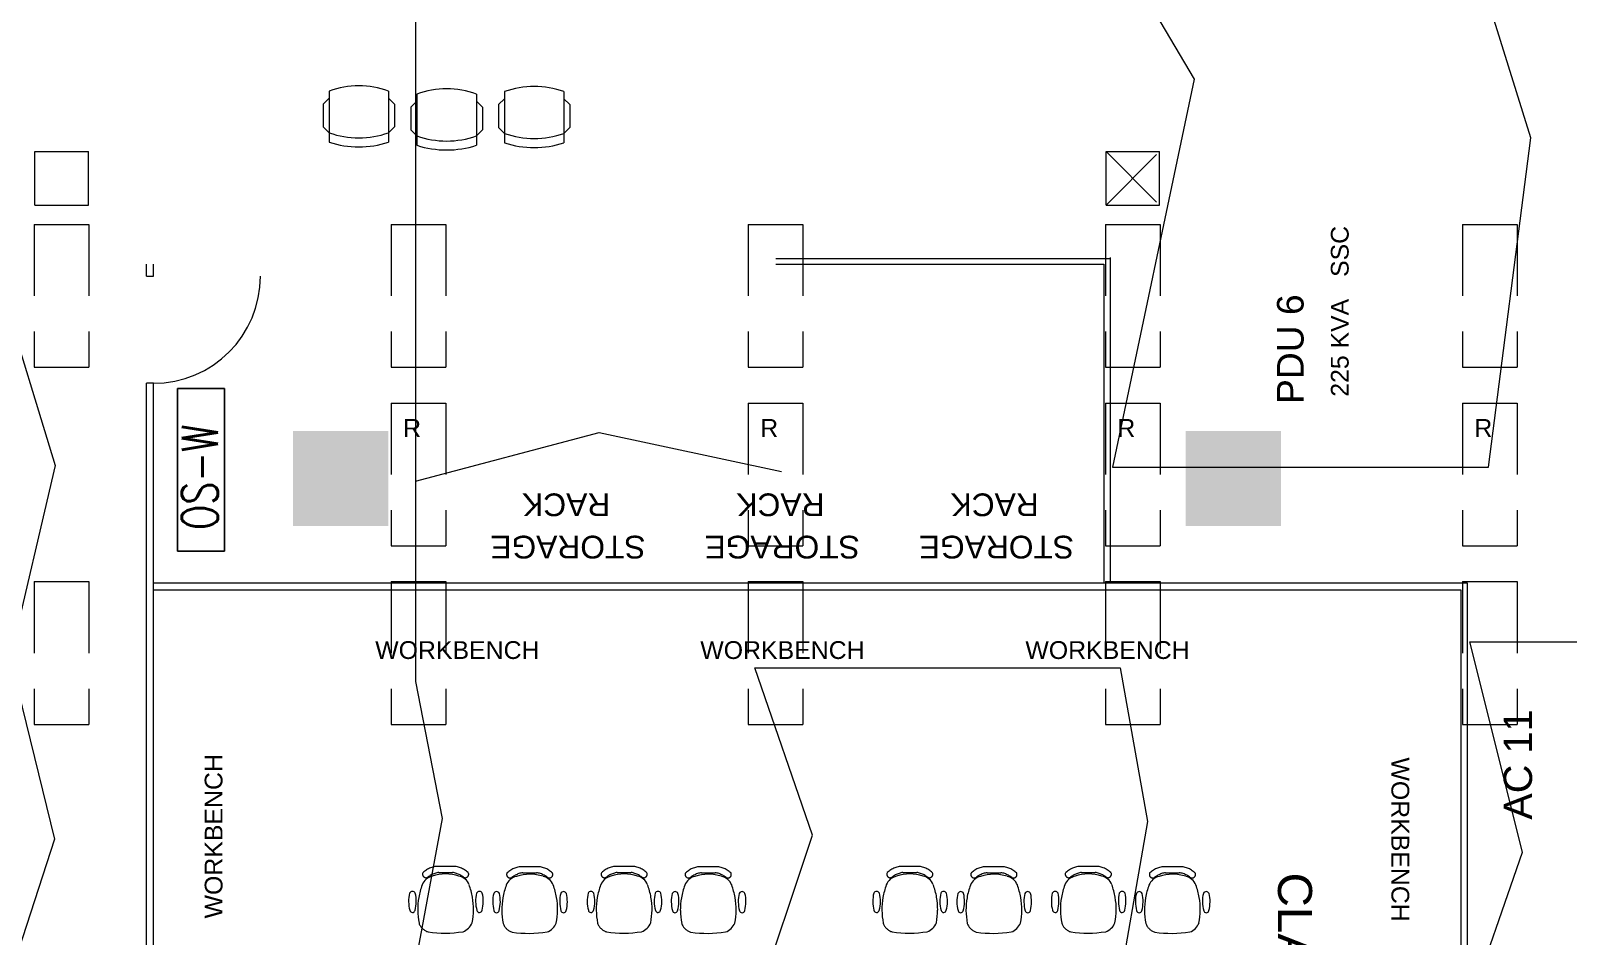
# Model space of a CAD drawing. Extents: x -6172 to 8039, y -4082 to 1639.
# Drawn here: x 334 to 850, y -78 to 226 of the extents above; entities that cross this region are included whole.
import ezdxf
from ezdxf.enums import TextEntityAlignment as Align

# ---------------------------------------------------------------- set-up
doc = ezdxf.new("R2010")
doc.units = 0
doc.header["$LTSCALE"] = 96
doc.header["$MEASUREMENT"] = 0
doc.linetypes.add('SHORT_DASHES', pattern=[0.375, 0.25, -0.125])
doc.layers.get('0').update_dxf_attribs({"linetype": 'CONTINUOUS', "lineweight": 0})
for name, color, linetype, lineweight in [('21', 7, 'CONTINUOUS', 0), ('A-ANNO-RMNA', 4, 'CONTINUOUS', 0), ('A-DOOR', 2, 'CONTINUOUS', 0), ('A-FURN-CHAR', 3, 'CONTINUOUS', 0), ('A-GRID-COLS', 2, 'CONTINUOUS', 0), ('A-PATT-WALL', 1, 'CONTINUOUS', 0), ('A-WALL-FULL', 6, 'CONTINUOUS', 0), ('FLT-Bus 1', 10, 'CONTINUOUS', 0), ('FLT-Bus 2', 40, 'CONTINUOUS', 0), ('FLT-Bus 3', 70, 'CONTINUOUS', 0), ('FLT-Bus 5', 150, 'CONTINUOUS', 0), ('NTS_NOT_TO_STANDARDS', 7, 'CONTINUOUS', 0)]:
    doc.layers.add(name, color=color, linetype=linetype, lineweight=lineweight)
doc.layers.add('FLT-Occupancy-Sensor', color=160, linetype='CONTINUOUS')
doc.styles.add('ARIAL', font='ARIAL', dxfattribs={"height": 0.2})
doc.styles.add('SIM-00', font='SIMPLEX.SHX', dxfattribs={"width": 0.75})

# ---------------------------------------------------------------- blocks, each defined once
blk = doc.blocks.new('ZZ000001')
at = {"layer": '21', "color": 7, "linetype": 'SHORT_DASHES'}
for p, q in [((335.15, 167.45), (335.15, 185.45)), ((335.15, 185.45), (353.15, 185.45)), ((353.15, 167.45), (353.15, 185.45)), ((695.17, 167.45), (713.17, 185.45)), ((695.17, 185.45), (713.17, 167.45)), ((695.17, 167.45), (695.17, 185.45)), ((695.17, 185.45), (713.17, 185.45)), ((713.17, 167.45), (713.17, 185.45)), ((335.15, 167.45), (353.15, 167.45)), ((695.17, 167.45), (713.17, 167.45)), ((334.9, 160.95), (334.9, 112.95)), ((334.9, 160.95), (353.27, 160.95)), ((353.27, 160.95), (353.27, 112.95)), ((454.9, 160.95), (454.9, 112.95)), ((454.9, 160.95), (473.28, 160.95)), ((473.28, 160.95), (473.28, 112.95)), ((574.91, 160.95), (574.91, 112.95)), ((574.91, 160.95), (593.29, 160.95)), ((593.29, 160.95), (593.29, 112.95)), ((694.92, 160.95), (694.92, 112.95)), ((694.92, 160.95), (713.29, 160.95)), ((713.29, 160.95), (713.29, 112.95)), ((814.92, 160.95), (814.92, 112.95)), ((814.92, 160.95), (833.3, 160.95)), ((833.3, 160.95), (833.3, 112.95)), ((334.9, 112.95), (353.27, 112.95)), ((454.9, 112.95), (473.28, 112.95)), ((574.91, 112.95), (593.29, 112.95)), ((694.92, 112.95), (713.29, 112.95)), ((814.92, 112.95), (833.3, 112.95)), ((454.9, 100.95), (454.9, 52.94)), ((454.9, 100.95), (473.28, 100.95)), ((473.28, 100.95), (473.28, 52.94)), ((574.91, 100.95), (574.91, 52.94)), ((574.91, 100.95), (593.29, 100.95)), ((593.29, 100.95), (593.29, 52.94)), ((694.92, 100.95), (694.92, 52.94)), ((694.92, 100.95), (713.29, 100.95)), ((713.29, 100.95), (713.29, 52.94)), ((814.92, 100.95), (814.92, 52.94)), ((814.92, 100.95), (833.3, 100.95)), ((833.3, 100.95), (833.3, 52.94)), ((454.9, 52.94), (473.28, 52.94)), ((574.91, 52.94), (593.29, 52.94)), ((694.92, 52.94), (713.29, 52.94)), ((814.92, 52.94), (833.3, 52.94)), ((334.9, 40.94), (334.9, -7.06)), ((334.9, 40.94), (353.27, 40.94)), ((353.27, 40.94), (353.27, -7.06)), ((454.9, 40.94), (454.9, -7.06)), ((454.9, 40.94), (473.28, 40.94)), ((473.28, 40.94), (473.28, -7.06)), ((574.91, 40.94), (574.91, -7.06)), ((574.91, 40.94), (593.29, 40.94)), ((593.29, 40.94), (593.29, -7.06)), ((694.92, 40.94), (694.92, -7.06)), ((694.92, 40.94), (713.29, 40.94)), ((713.29, 40.94), (713.29, -7.06)), ((814.92, 40.94), (814.92, -7.06)), ((814.92, 40.94), (833.3, 40.94)), ((833.3, 40.94), (833.3, -7.06)), ((334.9, -7.06), (353.27, -7.06)), ((454.9, -7.06), (473.28, -7.06)), ((574.91, -7.06), (593.29, -7.06)), ((694.92, -7.06), (713.29, -7.06)), ((814.92, -7.06), (833.3, -7.06))]:
    blk.add_line(p, q, dxfattribs=at)
at = {"layer": '21', "color": 7, "linetype": 'SHORT_DASHES', "style": 'ARIAL'}
for p in [(458.9, 89.57), (578.91, 89.57), (698.92, 89.57), (818.92, 89.57)]:
    blk.add_text('R', height=6, dxfattribs=at).set_placement(p)
blk = doc.blocks.new('ZZ000122')
at = {"layer": 'A-FURN-CHAR', "color": 8, "linetype": 'Continuous'}
for p, q in [((661.05, -54.91), (653.88, -54.91)), ((655.16, -56.88), (659.78, -56.88))]:
    blk.add_line(p, q, dxfattribs=at)
for centre, radius, start, end in [((655.19, -62.4), 7.59, 122.7072, 134.0557), ((655.27, -62.52), 7.73, 111.5047, 122.7141), ((655.3, -62.59), 7.8, 100.379, 111.514), ((659.64, -62.59), 7.8, 68.4885, 79.6235), ((659.67, -62.52), 7.73, 57.288, 68.4973), ((659.74, -62.4), 7.59, 45.9465, 57.2951), ((672.1, -69.43), 24.02, 159.7041, 170.1031), ((653.97, -62.79), 4.73, 102.1659, 158.2822), ((650.84, -57.5), 1.13, 169.1746, 180.5725), ((650.85, -57.5), 1.14, 180.5741, 191.9064), ((650.84, -57.5), 1.12, 157.7269, 169.1754), ((650.86, -57.5), 1.15, 191.9066, 203.169), ((650.83, -57.5), 1.11, 146.2435, 157.7197), ((650.87, -57.5), 1.16, 203.1686, 214.3674), ((650.88, -57.49), 1.16, 214.3651, 225.5162), ((650.88, -57.49), 1.17, 225.5123, 236.6379), ((650.88, -57.49), 1.17, 236.6334, 247.76), ((650.88, -57.49), 1.16, 247.7588, 258.9124), ((650.88, -57.5), 1.16, 258.9075, 270.1105), ((650.88, -57.51), 1.15, 270.1134, 281.3806), ((650.88, -57.52), 1.13, 281.3776, 292.715), ((650.88, -57.53), 1.13, 292.7157, 304.1178), ((656.24, -64.41), 7.59, 118.6188, 128.7747), ((656.31, -64.53), 7.73, 108.5893, 118.6239), ((657.56, -71.47), 14.08, 71.7942, 108.9004), ((656.34, -64.61), 7.82, 98.6359, 108.5957), ((658.6, -64.61), 7.82, 71.4066, 81.3663), ((658.63, -64.53), 7.73, 61.3784, 71.4129), ((660.96, -62.75), 4.73, 21.7202, 77.8365), ((658.69, -64.41), 7.59, 51.2278, 61.3838), ((664.05, -57.53), 1.13, 235.8858, 247.2879), ((664.05, -57.52), 1.13, 247.2863, 258.6237), ((664.06, -57.51), 1.15, 258.624, 269.8912), ((664.06, -57.5), 1.16, 269.8912, 281.0941), ((664.06, -57.49), 1.16, 281.0905, 292.244), ((664.05, -57.49), 1.17, 292.2402, 303.3667), ((664.05, -57.49), 1.17, 303.3666, 314.4923), ((664.06, -57.49), 1.16, 314.4866, 325.6376), ((664.06, -57.5), 1.16, 325.6342, 336.833), ((664.1, -57.5), 1.11, 22.2813, 33.7574), ((664.1, -57.5), 1.12, 10.8283, 22.2768), ((664.07, -57.5), 1.15, 336.8329, 348.0953), ((664.08, -57.5), 1.14, 348.0972, 359.4295), ((664.09, -57.5), 1.13, 359.4292, 10.8271), ((642.82, -69.34), 24.02, 9.9022, 20.3038), ((656.61, -66.58), 11.58, 166.3326, 195.1423), ((646.32, -64.33), 1.08, 27.8985, 153.3234), ((636.02, -66.56), 11.58, 344.467, 13.6699), ((671.72, -69.36), 23.64, 170.1071, 180.6174), ((643.2, -69.27), 23.64, 359.3847, 9.8979), ((679.13, -66.56), 11.58, 166.3325, 195.5354), ((668.83, -64.33), 1.08, 26.6789, 152.1039), ((658.54, -66.58), 11.58, 344.8601, 13.6697), ((646.31, -69.46), 0.891, 189.3254, 347.0085), ((671.49, -69.36), 23.4, 180.6235, 191.2042), ((643.44, -69.27), 23.4, 348.7952, 359.3789), ((668.84, -69.46), 0.891, 192.9938, 350.677), ((653.11, -72.2), 4.91, 201.1507, 213.7063), ((653.14, -72.18), 4.96, 213.7158, 226.1974), ((653.2, -72.12), 5.04, 226.2029, 238.5517), ((653.25, -72.03), 5.14, 238.5538, 250.7376), ((657.18, -35.74), 41.53, 262.2404, 278.4682), ((661.48, -71.84), 5.3, 290.1727, 338.1288)]:
    blk.add_arc(centre, radius, start, end, dxfattribs=at)
blk = doc.blocks.new('ZZ000123')
at = {"layer": 'A-FURN-CHAR', "color": 8, "linetype": 'Continuous'}
for p, q in [((632.79, -54.83), (625.62, -54.83)), ((626.9, -56.8), (631.51, -56.79))]:
    blk.add_line(p, q, dxfattribs=at)
for centre, radius, start, end in [((622.57, -57.41), 1.11, 146.2435, 157.7197), ((626.93, -62.31), 7.59, 122.7072, 134.0557), ((627.01, -62.43), 7.73, 111.5047, 122.7141), ((627.04, -62.5), 7.8, 100.379, 111.514), ((628.08, -64.52), 7.82, 98.6359, 108.5957), ((630.34, -64.52), 7.82, 71.4066, 81.3663), ((631.37, -62.5), 7.8, 68.4885, 79.6235), ((631.4, -62.43), 7.73, 57.288, 68.4973), ((631.48, -62.31), 7.59, 45.9465, 57.2951), ((635.84, -57.41), 1.11, 22.2813, 33.7574), ((643.84, -69.34), 24.02, 159.7041, 170.1031), ((625.71, -62.7), 4.73, 102.1659, 158.2822), ((622.58, -57.42), 1.13, 169.1746, 180.5725), ((622.59, -57.42), 1.14, 180.5741, 191.9064), ((622.57, -57.42), 1.12, 157.7269, 169.1754), ((622.6, -57.41), 1.15, 191.9066, 203.169), ((622.61, -57.41), 1.16, 203.1686, 214.3674), ((622.62, -57.41), 1.16, 214.3651, 225.5162), ((622.62, -57.4), 1.17, 225.5123, 236.6379), ((622.62, -57.4), 1.17, 236.6334, 247.76), ((622.62, -57.41), 1.16, 247.7588, 258.9124), ((622.62, -57.42), 1.16, 258.9075, 270.1105), ((622.62, -57.43), 1.15, 270.1134, 281.3806), ((622.62, -57.44), 1.13, 281.3776, 292.715), ((622.62, -57.45), 1.13, 292.7157, 304.1178), ((627.98, -64.32), 7.59, 118.6188, 128.7747), ((628.05, -64.44), 7.73, 108.5893, 118.6239), ((629.29, -71.38), 14.08, 71.7942, 108.9004), ((630.36, -64.44), 7.73, 61.3784, 71.4129), ((632.7, -62.66), 4.73, 21.7202, 77.8365), ((630.43, -64.32), 7.59, 51.2278, 61.3838), ((635.79, -57.44), 1.13, 235.8858, 247.2879), ((635.79, -57.44), 1.13, 247.2863, 258.6237), ((635.8, -57.43), 1.15, 258.624, 269.8912), ((635.8, -57.42), 1.16, 269.8912, 281.0941), ((635.79, -57.41), 1.16, 281.0905, 292.244), ((635.79, -57.4), 1.17, 292.2402, 303.3667), ((635.79, -57.4), 1.17, 303.3666, 314.4923), ((635.8, -57.41), 1.16, 314.4866, 325.6376), ((635.8, -57.41), 1.16, 325.6342, 336.833), ((635.81, -57.41), 1.15, 336.8329, 348.0953), ((635.84, -57.42), 1.12, 10.8283, 22.2768), ((635.82, -57.42), 1.14, 348.0972, 359.4295), ((635.83, -57.42), 1.13, 359.4292, 10.8271), ((614.56, -69.25), 24.02, 9.9022, 20.3038), ((628.35, -66.49), 11.58, 166.3326, 195.1423), ((618.06, -64.24), 1.08, 27.8985, 153.3234), ((607.76, -66.47), 11.58, 344.467, 13.6699), ((643.46, -69.27), 23.64, 170.1071, 180.6174), ((614.94, -69.18), 23.64, 359.3847, 9.8979), ((650.87, -66.47), 11.58, 166.3325, 195.5354), ((640.57, -64.24), 1.08, 26.6789, 152.1039), ((630.28, -66.49), 11.58, 344.8601, 13.6697), ((618.05, -69.37), 0.891, 189.3254, 347.0085), ((643.23, -69.27), 23.4, 180.6235, 191.2042), ((615.17, -69.18), 23.4, 348.7952, 359.3789), ((640.58, -69.37), 0.891, 192.9938, 350.677), ((624.84, -72.12), 4.91, 201.1507, 213.7063), ((624.88, -72.09), 4.96, 213.7158, 226.1974), ((624.94, -72.03), 5.04, 226.2029, 238.5517), ((624.99, -71.95), 5.14, 238.5538, 250.7376), ((628.91, -35.66), 41.53, 262.2404, 278.4682), ((633.22, -71.75), 5.3, 290.1727, 338.1288)]:
    blk.add_arc(centre, radius, start, end, dxfattribs=at)
blk = doc.blocks.new('ZZ000125')
at = {"layer": 'A-FURN-CHAR', "color": 8, "linetype": 'Continuous'}
for p, q in [((721.05, -54.91), (713.88, -54.91)), ((715.16, -56.88), (719.78, -56.88))]:
    blk.add_line(p, q, dxfattribs=at)
for centre, radius, start, end in [((715.19, -62.4), 7.59, 122.7072, 134.0557), ((715.27, -62.52), 7.73, 111.5047, 122.7141), ((715.3, -62.59), 7.8, 100.379, 111.514), ((719.64, -62.59), 7.8, 68.4885, 79.6235), ((719.67, -62.52), 7.73, 57.288, 68.4973), ((719.74, -62.4), 7.59, 45.9465, 57.2951), ((732.1, -69.43), 24.02, 159.7041, 170.1031), ((713.97, -62.79), 4.73, 102.1659, 158.2822), ((710.84, -57.5), 1.13, 169.1746, 180.5725), ((710.85, -57.5), 1.14, 180.5741, 191.9064), ((710.84, -57.5), 1.12, 157.7269, 169.1754), ((710.86, -57.5), 1.15, 191.9066, 203.169), ((710.83, -57.5), 1.11, 146.2435, 157.7197), ((710.87, -57.5), 1.16, 203.1686, 214.3674), ((710.88, -57.49), 1.16, 214.3651, 225.5162), ((710.88, -57.49), 1.17, 225.5123, 236.6379), ((710.88, -57.49), 1.17, 236.6334, 247.76), ((710.88, -57.49), 1.16, 247.7588, 258.9124), ((710.88, -57.5), 1.16, 258.9075, 270.1105), ((710.88, -57.51), 1.15, 270.1134, 281.3806), ((710.88, -57.52), 1.13, 281.3776, 292.715), ((710.88, -57.53), 1.13, 292.7157, 304.1178), ((716.24, -64.41), 7.59, 118.6188, 128.7747), ((716.31, -64.53), 7.73, 108.5893, 118.6239), ((717.56, -71.47), 14.08, 71.7942, 108.9004), ((716.34, -64.61), 7.82, 98.6359, 108.5957), ((718.6, -64.61), 7.82, 71.4066, 81.3663), ((718.63, -64.53), 7.73, 61.3784, 71.4129), ((720.96, -62.75), 4.73, 21.7202, 77.8365), ((718.69, -64.41), 7.59, 51.2278, 61.3838), ((724.05, -57.53), 1.13, 235.8858, 247.2879), ((724.05, -57.52), 1.13, 247.2863, 258.6237), ((724.06, -57.51), 1.15, 258.624, 269.8912), ((724.06, -57.5), 1.16, 269.8912, 281.0941), ((724.06, -57.49), 1.16, 281.0905, 292.244), ((724.05, -57.49), 1.17, 292.2402, 303.3667), ((724.05, -57.49), 1.17, 303.3666, 314.4923), ((724.06, -57.49), 1.16, 314.4866, 325.6376), ((724.06, -57.5), 1.16, 325.6342, 336.833), ((724.1, -57.5), 1.11, 22.2813, 33.7574), ((724.1, -57.5), 1.12, 10.8283, 22.2768), ((724.07, -57.5), 1.15, 336.8329, 348.0953), ((724.08, -57.5), 1.14, 348.0972, 359.4295), ((724.09, -57.5), 1.13, 359.4292, 10.8271), ((702.82, -69.34), 24.02, 9.9022, 20.3038), ((716.61, -66.58), 11.58, 166.3326, 195.1423), ((706.32, -64.33), 1.08, 27.8985, 153.3234), ((696.02, -66.56), 11.58, 344.467, 13.6699), ((731.72, -69.36), 23.64, 170.1071, 180.6174), ((703.2, -69.27), 23.64, 359.3847, 9.8979), ((739.13, -66.56), 11.58, 166.3325, 195.5354), ((728.83, -64.33), 1.08, 26.6789, 152.1039), ((718.54, -66.58), 11.58, 344.8601, 13.6697), ((706.31, -69.46), 0.891, 189.3254, 347.0085), ((731.49, -69.36), 23.4, 180.6235, 191.2042), ((703.44, -69.27), 23.4, 348.7952, 359.3789), ((728.84, -69.46), 0.891, 192.9938, 350.677), ((713.11, -72.2), 4.91, 201.1507, 213.7063), ((713.14, -72.18), 4.96, 213.7158, 226.1974), ((713.2, -72.12), 5.04, 226.2029, 238.5517), ((713.25, -72.03), 5.14, 238.5538, 250.7376), ((717.18, -35.74), 41.53, 262.2404, 278.4682), ((721.48, -71.84), 5.3, 290.1727, 338.1288)]:
    blk.add_arc(centre, radius, start, end, dxfattribs=at)
blk = doc.blocks.new('ZZ000126')
at = {"layer": 'A-FURN-CHAR', "color": 8, "linetype": 'Continuous'}
for p, q in [((692.79, -54.83), (685.62, -54.83)), ((686.9, -56.8), (691.51, -56.79))]:
    blk.add_line(p, q, dxfattribs=at)
for centre, radius, start, end in [((682.57, -57.41), 1.11, 146.2435, 157.7197), ((686.93, -62.31), 7.59, 122.7072, 134.0557), ((687.01, -62.43), 7.73, 111.5047, 122.7141), ((687.04, -62.5), 7.8, 100.379, 111.514), ((688.08, -64.52), 7.82, 98.6359, 108.5957), ((690.34, -64.52), 7.82, 71.4066, 81.3663), ((691.38, -62.5), 7.8, 68.4885, 79.6235), ((691.4, -62.43), 7.73, 57.288, 68.4973), ((691.48, -62.31), 7.59, 45.9465, 57.2951), ((695.84, -57.41), 1.11, 22.2813, 33.7574), ((703.84, -69.34), 24.02, 159.7041, 170.1031), ((685.71, -62.7), 4.73, 102.1659, 158.2822), ((682.58, -57.42), 1.13, 169.1746, 180.5725), ((682.59, -57.42), 1.14, 180.5741, 191.9064), ((682.57, -57.42), 1.12, 157.7269, 169.1754), ((682.6, -57.41), 1.15, 191.9066, 203.169), ((682.61, -57.41), 1.16, 203.1686, 214.3674), ((682.62, -57.41), 1.16, 214.3651, 225.5162), ((682.62, -57.4), 1.17, 225.5123, 236.6379), ((682.62, -57.4), 1.17, 236.6334, 247.76), ((682.62, -57.41), 1.16, 247.7588, 258.9124), ((682.62, -57.42), 1.16, 258.9075, 270.1105), ((682.62, -57.43), 1.15, 270.1134, 281.3806), ((682.62, -57.44), 1.13, 281.3776, 292.715), ((682.62, -57.45), 1.13, 292.7157, 304.1178), ((687.98, -64.32), 7.59, 118.6188, 128.7747), ((688.05, -64.44), 7.73, 108.5893, 118.6239), ((689.29, -71.38), 14.08, 71.7942, 108.9004), ((690.36, -64.44), 7.73, 61.3784, 71.4129), ((692.7, -62.66), 4.73, 21.7202, 77.8365), ((690.43, -64.32), 7.59, 51.2278, 61.3838), ((695.79, -57.44), 1.13, 235.8858, 247.2879), ((695.79, -57.44), 1.13, 247.2863, 258.6237), ((695.8, -57.43), 1.15, 258.624, 269.8912), ((695.8, -57.42), 1.16, 269.8912, 281.0941), ((695.79, -57.41), 1.16, 281.0905, 292.244), ((695.79, -57.4), 1.17, 292.2402, 303.3667), ((695.79, -57.4), 1.17, 303.3666, 314.4923), ((695.8, -57.41), 1.16, 314.4866, 325.6376), ((695.8, -57.41), 1.16, 325.6342, 336.833), ((695.81, -57.41), 1.15, 336.8329, 348.0953), ((695.84, -57.42), 1.12, 10.8283, 22.2768), ((695.82, -57.42), 1.14, 348.0972, 359.4295), ((695.83, -57.42), 1.13, 359.4292, 10.8271), ((674.56, -69.25), 24.02, 9.9022, 20.3038), ((688.35, -66.49), 11.58, 166.3326, 195.1423), ((678.06, -64.24), 1.08, 27.8985, 153.3234), ((667.76, -66.47), 11.58, 344.467, 13.6699), ((703.46, -69.27), 23.64, 170.1071, 180.6174), ((674.94, -69.18), 23.64, 359.3847, 9.8979), ((710.87, -66.47), 11.58, 166.3325, 195.5354), ((700.57, -64.24), 1.08, 26.6789, 152.1039), ((690.28, -66.49), 11.58, 344.8601, 13.6697), ((678.05, -69.37), 0.891, 189.3254, 347.0085), ((703.23, -69.27), 23.4, 180.6235, 191.2042), ((675.17, -69.18), 23.4, 348.7952, 359.3789), ((700.58, -69.37), 0.891, 192.9938, 350.677), ((684.84, -72.12), 4.91, 201.1507, 213.7063), ((684.88, -72.09), 4.96, 213.7158, 226.1974), ((684.94, -72.03), 5.04, 226.2029, 238.5517), ((684.99, -71.95), 5.14, 238.5538, 250.7376), ((688.91, -35.66), 41.53, 262.2404, 278.4682), ((693.22, -71.75), 5.3, 290.1727, 338.1288)]:
    blk.add_arc(centre, radius, start, end, dxfattribs=at)
blk = doc.blocks.new('ZZ000134')
at = {"layer": 'A-FURN-CHAR', "color": 8, "linetype": 'Continuous'}
for p, q in [((505.05, -54.91), (497.88, -54.91)), ((499.16, -56.88), (503.78, -56.88))]:
    blk.add_line(p, q, dxfattribs=at)
for centre, radius, start, end in [((499.19, -62.4), 7.59, 122.7072, 134.0557), ((499.27, -62.52), 7.73, 111.5047, 122.7141), ((499.3, -62.59), 7.8, 100.379, 111.514), ((503.64, -62.59), 7.8, 68.4885, 79.6235), ((503.67, -62.52), 7.73, 57.288, 68.4973), ((503.74, -62.4), 7.59, 45.9465, 57.2951), ((516.1, -69.43), 24.02, 159.7041, 170.1031), ((497.97, -62.79), 4.73, 102.1659, 158.2822), ((494.84, -57.5), 1.13, 169.1746, 180.5725), ((494.85, -57.5), 1.14, 180.5741, 191.9064), ((494.84, -57.5), 1.12, 157.7269, 169.1754), ((494.86, -57.5), 1.15, 191.9066, 203.169), ((494.83, -57.5), 1.11, 146.2435, 157.7197), ((494.87, -57.5), 1.16, 203.1686, 214.3674), ((494.88, -57.49), 1.16, 214.3651, 225.5162), ((494.88, -57.49), 1.17, 225.5123, 236.6379), ((494.88, -57.49), 1.17, 236.6334, 247.76), ((494.88, -57.49), 1.16, 247.7588, 258.9124), ((494.88, -57.5), 1.16, 258.9075, 270.1105), ((494.88, -57.51), 1.15, 270.1134, 281.3806), ((494.88, -57.52), 1.13, 281.3776, 292.715), ((494.88, -57.53), 1.13, 292.7157, 304.1178), ((500.24, -64.41), 7.59, 118.6188, 128.7747), ((500.31, -64.53), 7.73, 108.5893, 118.6239), ((501.56, -71.47), 14.08, 71.7942, 108.9004), ((500.34, -64.61), 7.82, 98.6359, 108.5957), ((502.6, -64.61), 7.82, 71.4066, 81.3663), ((502.63, -64.53), 7.73, 61.3784, 71.4129), ((504.96, -62.75), 4.73, 21.7202, 77.8365), ((502.69, -64.41), 7.59, 51.2278, 61.3838), ((508.05, -57.53), 1.13, 235.8858, 247.2879), ((508.05, -57.52), 1.13, 247.2863, 258.6237), ((508.06, -57.51), 1.15, 258.624, 269.8912), ((508.06, -57.5), 1.16, 269.8912, 281.0941), ((508.06, -57.49), 1.16, 281.0905, 292.244), ((508.05, -57.49), 1.17, 292.2402, 303.3667), ((508.05, -57.49), 1.17, 303.3666, 314.4923), ((508.06, -57.49), 1.16, 314.4866, 325.6376), ((508.06, -57.5), 1.16, 325.6342, 336.833), ((508.1, -57.5), 1.11, 22.2813, 33.7574), ((508.1, -57.5), 1.12, 10.8283, 22.2768), ((508.07, -57.5), 1.15, 336.8329, 348.0953), ((508.08, -57.5), 1.14, 348.0972, 359.4295), ((508.09, -57.5), 1.13, 359.4292, 10.8271), ((486.82, -69.34), 24.02, 9.9022, 20.3038), ((500.61, -66.58), 11.58, 166.3326, 195.1423), ((490.32, -64.33), 1.08, 27.8985, 153.3234), ((480.02, -66.56), 11.58, 344.467, 13.6699), ((515.72, -69.36), 23.64, 170.1071, 180.6174), ((487.2, -69.27), 23.64, 359.3847, 9.8979), ((523.13, -66.56), 11.58, 166.3325, 195.5354), ((512.83, -64.33), 1.08, 26.6789, 152.1039), ((502.54, -66.58), 11.58, 344.8601, 13.6697), ((490.31, -69.46), 0.891, 189.3254, 347.0085), ((515.49, -69.36), 23.4, 180.6235, 191.2042), ((487.44, -69.27), 23.4, 348.7952, 359.3789), ((512.84, -69.46), 0.891, 192.9938, 350.677), ((497.11, -72.2), 4.91, 201.1507, 213.7063), ((497.14, -72.18), 4.96, 213.7158, 226.1974), ((497.2, -72.12), 5.04, 226.2029, 238.5517), ((497.25, -72.03), 5.14, 238.5538, 250.7376), ((501.18, -35.74), 41.53, 262.2404, 278.4682), ((505.48, -71.84), 5.3, 290.1727, 338.1288)]:
    blk.add_arc(centre, radius, start, end, dxfattribs=at)
blk = doc.blocks.new('ZZ000135')
at = {"layer": 'A-FURN-CHAR', "color": 8, "linetype": 'Continuous'}
for p, q in [((476.79, -54.83), (469.62, -54.83)), ((470.9, -56.8), (475.51, -56.79))]:
    blk.add_line(p, q, dxfattribs=at)
for centre, radius, start, end in [((466.57, -57.41), 1.11, 146.2435, 157.7197), ((470.93, -62.31), 7.59, 122.7072, 134.0557), ((471.01, -62.43), 7.73, 111.5047, 122.7141), ((471.04, -62.5), 7.8, 100.379, 111.514), ((472.08, -64.52), 7.82, 98.6359, 108.5957), ((474.34, -64.52), 7.82, 71.4066, 81.3663), ((475.38, -62.5), 7.8, 68.4885, 79.6235), ((475.4, -62.43), 7.73, 57.288, 68.4973), ((475.48, -62.31), 7.59, 45.9465, 57.2951), ((479.84, -57.41), 1.11, 22.2813, 33.7574), ((487.84, -69.34), 24.02, 159.7041, 170.1031), ((469.71, -62.7), 4.73, 102.1659, 158.2822), ((466.58, -57.42), 1.13, 169.1746, 180.5725), ((466.59, -57.42), 1.14, 180.5741, 191.9064), ((466.57, -57.42), 1.12, 157.7269, 169.1754), ((466.6, -57.41), 1.15, 191.9066, 203.169), ((466.61, -57.41), 1.16, 203.1686, 214.3674), ((466.62, -57.41), 1.16, 214.3651, 225.5162), ((466.62, -57.4), 1.17, 225.5123, 236.6379), ((466.62, -57.4), 1.17, 236.6334, 247.76), ((466.62, -57.41), 1.16, 247.7588, 258.9124), ((466.62, -57.42), 1.16, 258.9075, 270.1105), ((466.62, -57.43), 1.15, 270.1134, 281.3806), ((466.62, -57.44), 1.13, 281.3776, 292.715), ((466.62, -57.45), 1.13, 292.7157, 304.1178), ((471.98, -64.32), 7.59, 118.6188, 128.7747), ((472.05, -64.44), 7.73, 108.5893, 118.6239), ((473.29, -71.38), 14.08, 71.7942, 108.9004), ((474.36, -64.44), 7.73, 61.3784, 71.4129), ((476.7, -62.66), 4.73, 21.7202, 77.8365), ((474.43, -64.32), 7.59, 51.2278, 61.3838), ((479.79, -57.44), 1.13, 235.8858, 247.2879), ((479.79, -57.44), 1.13, 247.2863, 258.6237), ((479.8, -57.43), 1.15, 258.624, 269.8912), ((479.8, -57.42), 1.16, 269.8912, 281.0941), ((479.79, -57.41), 1.16, 281.0905, 292.244), ((479.79, -57.4), 1.17, 292.2402, 303.3667), ((479.79, -57.4), 1.17, 303.3666, 314.4923), ((479.8, -57.41), 1.16, 314.4866, 325.6376), ((479.8, -57.41), 1.16, 325.6342, 336.833), ((479.81, -57.41), 1.15, 336.8329, 348.0953), ((479.84, -57.42), 1.12, 10.8283, 22.2768), ((479.82, -57.42), 1.14, 348.0972, 359.4295), ((479.83, -57.42), 1.13, 359.4292, 10.8271), ((458.56, -69.25), 24.02, 9.9022, 20.3038), ((472.35, -66.49), 11.58, 166.3326, 195.1423), ((462.06, -64.24), 1.08, 27.8985, 153.3234), ((451.76, -66.47), 11.58, 344.467, 13.6699), ((487.46, -69.27), 23.64, 170.1071, 180.6174), ((458.94, -69.18), 23.64, 359.3847, 9.8979), ((494.87, -66.47), 11.58, 166.3325, 195.5354), ((484.57, -64.24), 1.08, 26.6789, 152.1039), ((474.28, -66.49), 11.58, 344.8601, 13.6697), ((462.05, -69.37), 0.891, 189.3254, 347.0085), ((487.23, -69.27), 23.4, 180.6235, 191.2042), ((459.17, -69.18), 23.4, 348.7952, 359.3789), ((484.58, -69.37), 0.891, 192.9938, 350.677), ((468.84, -72.12), 4.91, 201.1507, 213.7063), ((468.88, -72.09), 4.96, 213.7158, 226.1974), ((468.94, -72.03), 5.04, 226.2029, 238.5517), ((468.99, -71.95), 5.14, 238.5538, 250.7376), ((472.91, -35.66), 41.53, 262.2404, 278.4682), ((477.22, -71.75), 5.3, 290.1727, 338.1288)]:
    blk.add_arc(centre, radius, start, end, dxfattribs=at)
blk = doc.blocks.new('ZZ000137')
at = {"layer": 'A-FURN-CHAR', "color": 8, "linetype": 'Continuous'}
for p, q in [((565.05, -54.91), (557.88, -54.91)), ((559.16, -56.88), (563.78, -56.88))]:
    blk.add_line(p, q, dxfattribs=at)
for centre, radius, start, end in [((559.19, -62.4), 7.59, 122.7072, 134.0557), ((559.27, -62.52), 7.73, 111.5047, 122.7141), ((559.3, -62.59), 7.8, 100.379, 111.514), ((563.64, -62.59), 7.8, 68.4885, 79.6235), ((563.67, -62.52), 7.73, 57.288, 68.4973), ((563.74, -62.4), 7.59, 45.9465, 57.2951), ((576.1, -69.43), 24.02, 159.7041, 170.1031), ((557.97, -62.79), 4.73, 102.1659, 158.2822), ((554.84, -57.5), 1.13, 169.1746, 180.5725), ((554.85, -57.5), 1.14, 180.5741, 191.9064), ((554.84, -57.5), 1.12, 157.7269, 169.1754), ((554.86, -57.5), 1.15, 191.9066, 203.169), ((554.83, -57.5), 1.11, 146.2435, 157.7197), ((554.87, -57.5), 1.16, 203.1686, 214.3674), ((554.88, -57.49), 1.16, 214.3651, 225.5162), ((554.88, -57.49), 1.17, 225.5123, 236.6379), ((554.88, -57.49), 1.17, 236.6334, 247.76), ((554.88, -57.49), 1.16, 247.7588, 258.9124), ((554.88, -57.5), 1.16, 258.9075, 270.1105), ((554.88, -57.51), 1.15, 270.1134, 281.3806), ((554.88, -57.52), 1.13, 281.3776, 292.715), ((554.88, -57.53), 1.13, 292.7157, 304.1178), ((560.24, -64.41), 7.59, 118.6188, 128.7747), ((560.31, -64.53), 7.73, 108.5893, 118.6239), ((561.56, -71.47), 14.08, 71.7942, 108.9004), ((560.34, -64.61), 7.82, 98.6359, 108.5957), ((562.6, -64.61), 7.82, 71.4066, 81.3663), ((562.63, -64.53), 7.73, 61.3784, 71.4129), ((564.96, -62.75), 4.73, 21.7202, 77.8365), ((562.69, -64.41), 7.59, 51.2278, 61.3838), ((568.05, -57.53), 1.13, 235.8858, 247.2879), ((568.05, -57.52), 1.13, 247.2863, 258.6237), ((568.06, -57.51), 1.15, 258.624, 269.8912), ((568.06, -57.5), 1.16, 269.8912, 281.0941), ((568.06, -57.49), 1.16, 281.0905, 292.244), ((568.05, -57.49), 1.17, 292.2402, 303.3667), ((568.05, -57.49), 1.17, 303.3666, 314.4923), ((568.06, -57.49), 1.16, 314.4866, 325.6376), ((568.06, -57.5), 1.16, 325.6342, 336.833), ((568.1, -57.5), 1.11, 22.2813, 33.7574), ((568.1, -57.5), 1.12, 10.8283, 22.2768), ((568.07, -57.5), 1.15, 336.8329, 348.0953), ((568.08, -57.5), 1.14, 348.0972, 359.4295), ((568.09, -57.5), 1.13, 359.4292, 10.8271), ((546.82, -69.34), 24.02, 9.9022, 20.3038), ((560.61, -66.58), 11.58, 166.3326, 195.1423), ((550.32, -64.33), 1.08, 27.8985, 153.3234), ((540.02, -66.56), 11.58, 344.467, 13.6699), ((575.72, -69.36), 23.64, 170.1071, 180.6174), ((547.2, -69.27), 23.64, 359.3847, 9.8979), ((583.13, -66.56), 11.58, 166.3325, 195.5354), ((572.83, -64.33), 1.08, 26.6789, 152.1039), ((562.54, -66.58), 11.58, 344.8601, 13.6697), ((550.31, -69.46), 0.891, 189.3254, 347.0085), ((575.49, -69.36), 23.4, 180.6235, 191.2042), ((547.44, -69.27), 23.4, 348.7952, 359.3789), ((572.84, -69.46), 0.891, 192.9938, 350.677), ((557.11, -72.2), 4.91, 201.1507, 213.7063), ((557.14, -72.18), 4.96, 213.7158, 226.1974), ((557.2, -72.12), 5.04, 226.2029, 238.5517), ((557.25, -72.03), 5.14, 238.5538, 250.7376), ((561.18, -35.74), 41.53, 262.2404, 278.4682), ((565.48, -71.84), 5.3, 290.1727, 338.1288)]:
    blk.add_arc(centre, radius, start, end, dxfattribs=at)
blk = doc.blocks.new('ZZ000138')
at = {"layer": 'A-FURN-CHAR', "color": 8, "linetype": 'Continuous'}
for p, q in [((536.79, -54.83), (529.62, -54.83)), ((530.9, -56.8), (535.51, -56.79))]:
    blk.add_line(p, q, dxfattribs=at)
for centre, radius, start, end in [((526.57, -57.41), 1.11, 146.2435, 157.7197), ((530.93, -62.31), 7.59, 122.7072, 134.0557), ((531.01, -62.43), 7.73, 111.5047, 122.7141), ((531.04, -62.5), 7.8, 100.379, 111.514), ((532.08, -64.52), 7.82, 98.6359, 108.5957), ((534.34, -64.52), 7.82, 71.4066, 81.3663), ((535.37, -62.5), 7.8, 68.4885, 79.6235), ((535.4, -62.43), 7.73, 57.288, 68.4973), ((535.48, -62.31), 7.59, 45.9465, 57.2951), ((539.84, -57.41), 1.11, 22.2813, 33.7574), ((547.84, -69.34), 24.02, 159.7041, 170.1031), ((529.71, -62.7), 4.73, 102.1659, 158.2822), ((526.58, -57.42), 1.13, 169.1746, 180.5725), ((526.59, -57.42), 1.14, 180.5741, 191.9064), ((526.57, -57.42), 1.12, 157.7269, 169.1754), ((526.6, -57.41), 1.15, 191.9066, 203.169), ((526.61, -57.41), 1.16, 203.1686, 214.3674), ((526.62, -57.41), 1.16, 214.3651, 225.5162), ((526.62, -57.4), 1.17, 225.5123, 236.6379), ((526.62, -57.4), 1.17, 236.6334, 247.76), ((526.62, -57.41), 1.16, 247.7588, 258.9124), ((526.62, -57.42), 1.16, 258.9075, 270.1105), ((526.62, -57.43), 1.15, 270.1134, 281.3806), ((526.62, -57.44), 1.13, 281.3776, 292.715), ((526.62, -57.45), 1.13, 292.7157, 304.1178), ((531.98, -64.32), 7.59, 118.6188, 128.7747), ((532.05, -64.44), 7.73, 108.5893, 118.6239), ((533.29, -71.38), 14.08, 71.7942, 108.9004), ((534.36, -64.44), 7.73, 61.3784, 71.4129), ((536.7, -62.66), 4.73, 21.7202, 77.8365), ((534.43, -64.32), 7.59, 51.2278, 61.3838), ((539.79, -57.44), 1.13, 235.8858, 247.2879), ((539.79, -57.44), 1.13, 247.2863, 258.6237), ((539.8, -57.43), 1.15, 258.624, 269.8912), ((539.8, -57.42), 1.16, 269.8912, 281.0941), ((539.79, -57.41), 1.16, 281.0905, 292.244), ((539.79, -57.4), 1.17, 292.2402, 303.3667), ((539.79, -57.4), 1.17, 303.3666, 314.4923), ((539.8, -57.41), 1.16, 314.4866, 325.6376), ((539.8, -57.41), 1.16, 325.6342, 336.833), ((539.81, -57.41), 1.15, 336.8329, 348.0953), ((539.84, -57.42), 1.12, 10.8283, 22.2768), ((539.82, -57.42), 1.14, 348.0972, 359.4295), ((539.83, -57.42), 1.13, 359.4292, 10.8271), ((518.56, -69.25), 24.02, 9.9022, 20.3038), ((532.35, -66.49), 11.58, 166.3326, 195.1423), ((522.06, -64.24), 1.08, 27.8985, 153.3234), ((511.76, -66.47), 11.58, 344.467, 13.6699), ((547.46, -69.27), 23.64, 170.1071, 180.6174), ((518.94, -69.18), 23.64, 359.3847, 9.8979), ((554.87, -66.47), 11.58, 166.3325, 195.5354), ((544.57, -64.24), 1.08, 26.6789, 152.1039), ((534.28, -66.49), 11.58, 344.8601, 13.6697), ((522.05, -69.37), 0.891, 189.3254, 347.0085), ((547.23, -69.27), 23.4, 180.6235, 191.2042), ((519.17, -69.18), 23.4, 348.7952, 359.3789), ((544.58, -69.37), 0.891, 192.9938, 350.677), ((528.84, -72.12), 4.91, 201.1507, 213.7063), ((528.88, -72.09), 4.96, 213.7158, 226.1974), ((528.94, -72.03), 5.04, 226.2029, 238.5517), ((528.99, -71.95), 5.14, 238.5538, 250.7376), ((532.91, -35.66), 41.53, 262.2404, 278.4682), ((537.22, -71.75), 5.3, 290.1727, 338.1288)]:
    blk.add_arc(centre, radius, start, end, dxfattribs=at)
blk = doc.blocks.new('FLT-Occupancy Sensor Wall Mount')
at = {"layer": 'FLT-Occupancy-Sensor'}
blk.add_lwpolyline([(0, 0), (54.64, 0), (54.64, -15.71), (0, -15.71)], close=True, dxfattribs=at)
at = {"layer": 'FLT-Occupancy-Sensor', "insert": (7.08, -1.46), "char_height": 12, "width": 54.6376, "attachment_point": 1, "style": 'SIM-00'}
blk.add_mtext('OS-W', dxfattribs=at)

msp = doc.modelspace()

# ---------------------------------------------------------------- linework, layer by layer
at = {"layer": 'A-DOOR', "const_width": 0.00174}
for points in [[(374.98, 142.37), (374.98, 143.57), (410.98, 143.57), (410.98, 142.37)], [(374.98, 142.37), (410.98, 142.37)]]:
    msp.add_lwpolyline(points, dxfattribs=at)
at = {"layer": 'A-DOOR'}
msp.add_arc((374.98, 143.57), 36, 270, 0, dxfattribs=at)
at = {"layer": 'A-FURN-CHAR'}
for p, q in [((432.03, 201.44), (434.03, 203.44)), ((434.03, 205.8), (434.03, 188.6)), ((454.03, 205.8), (454.03, 188.6)), ((456.03, 201.44), (454.03, 203.44)), ((461.56, 200.41), (463.56, 202.41)), ((463.56, 204.77), (463.56, 187.56)), ((483.56, 204.77), (483.56, 187.56)), ((485.56, 200.41), (483.56, 202.41)), ((490.98, 201.23), (492.98, 203.23)), ((492.98, 205.59), (492.98, 188.39)), ((512.98, 205.59), (512.98, 188.39)), ((514.98, 201.23), (512.98, 203.23)), ((432.03, 201.44), (432.03, 193.76)), ((456.03, 201.44), (456.03, 193.76)), ((461.56, 200.41), (461.56, 192.73)), ((485.56, 200.41), (485.56, 192.73)), ((490.98, 201.23), (490.98, 193.55)), ((514.98, 201.23), (514.98, 193.55)), ((432.03, 193.76), (434.03, 191.76)), ((456.03, 193.76), (454.03, 191.76)), ((461.56, 192.73), (463.56, 190.73)), ((485.56, 192.73), (483.56, 190.73)), ((490.98, 193.55), (492.98, 191.55)), ((514.98, 193.55), (512.98, 191.55))]:
    msp.add_line(p, q, dxfattribs=at)
for centre, radius, start, end in [((444.03, 177.94), 29.6, 70.2562, 109.7437), ((502.98, 177.73), 29.6, 70.2562, 109.7437), ((473.56, 176.91), 29.6, 70.2562, 109.7437), ((444.03, 219.63), 29.6, 250.2562, 289.7436), ((502.98, 219.42), 29.6, 250.2562, 289.7436), ((444.03, 219.63), 32.6, 252.1378, 287.8621), ((473.56, 218.59), 29.6, 250.2562, 289.7436), ((473.56, 218.59), 32.6, 252.1378, 287.8621), ((502.98, 219.42), 32.6, 252.1378, 287.8621)]:
    msp.add_arc(centre, radius, start, end, dxfattribs=at)
at = {"layer": 'A-GRID-COLS', "const_width": 0.00174}
for points in [[(421.93, 91.58), (453.94, 59.58)], [(421.93, 59.58), (453.94, 91.58)], [(421.93, 59.58), (421.93, 91.58), (453.94, 91.58), (453.94, 59.58), (421.93, 59.58)], [(721.91, 91.57), (753.91, 59.57)], [(721.91, 59.57), (721.91, 91.57), (753.91, 91.57), (753.91, 59.57), (721.91, 59.57)], [(721.91, 59.57), (753.91, 91.57)], [(437.93, 75.57), (437.93, 75.57)], [(737.92, 75.57), (737.92, 75.57)]]:
    msp.add_lwpolyline(points, dxfattribs=at)
at = {"layer": 'A-PATT-WALL'}
for points in [[(421.93, 91.58), (453.94, 91.58), (421.93, 59.58), (453.94, 59.58)], [(721.91, 91.57), (753.91, 91.57), (721.91, 59.57), (753.91, 59.57)]]:
    msp.add_solid(points, dxfattribs=at)
at = {"layer": 'A-WALL-FULL'}
for p, q in [((372.73, 143.57), (372.73, 147.57)), ((374.98, 143.57), (374.98, 147.57)), ((696.64, 149.44), (584.13, 149.44)), ((584.13, 147.56), (694.39, 147.56)), ((694.39, 147.56), (694.39, 40.42)), ((696.64, 40.42), (696.64, 149.81)), ((372.73, 143.57), (374.98, 143.57)), ((374.98, 107.57), (372.73, 107.57)), ((372.73, -191.08), (372.73, 107.57)), ((374.98, -191.08), (374.98, 107.57)), ((816.64, 40.42), (374.98, 40.42)), ((374.98, 38.17), (814.39, 38.17)), ((814.39, 38.17), (814.39, -266.08)), ((816.64, -266.08), (816.64, 40.42))]:
    msp.add_line(p, q, dxfattribs=at)
at = {"layer": 'A-WALL-FULL', "const_width": 0.00174}
for points in [[(580.12, 151.57), (580.12, 460.79)], [(584.13, 147.56), (584.13, 464.8)], [(370.16, 151.57), (370.16, 243.58)], [(366.15, 239.57), (366.15, 147.57)], [(370.16, 151.57), (580.12, 151.57)], [(584.13, 147.56), (366.15, 147.57)]]:
    msp.add_lwpolyline(points, dxfattribs=at)
at = {"layer": 'FLT-Bus 1'}
msp.add_lwpolyline([(-139.96, 253.4), (-55.92, 186.82), (15.4, 210.58), (83.93, 191.02), (153.16, 209.89), (226.58, 191.71), (323.95, 139.08), (341.95, 79.91), (326.87, 15.24), (341.74, -45.57), (321.51, -107.79), (342.52, -151.35), (323.08, -226.51), (354.32, -282.65), (336.72, -349.49), (400.07, -323.1), (461.66, -344.21), (507.41, -319.59), (583.08, -344.21), (635.87, -319.59), (706.26, -349.49), (753.78, -303.76), (820.65, -342.45), (857.6, -411.05)], dxfattribs=at)
at = {"layer": 'FLT-Bus 2'}
for points in [[(463.12, 252.52), (463.12, 74.72), (524.77, 91.02), (586.11, 77.98)], [(463.12, 74.72), (463.12, 7.37), (472.02, -38.73), (460.03, -103.27), (477.56, -162.28), (458.18, -223.13), (581.79, -223.13), (592.86, -161.36), (577.18, -102.35), (596.55, -44.26), (577.18, 11.98), (699.87, 11.98), (709.1, -39.65), (698.03, -103.27), (708.17, -150.29), (695.26, -224.05)]]:
    msp.add_lwpolyline(points, dxfattribs=at)
at = {"layer": 'FLT-Bus 3'}
msp.add_lwpolyline([(700.28, 251.39), (724.8, 209.83), (697.29, 79.41), (823.73, 79.41), (837.97, 190.08), (815.43, 262.41)], dxfattribs=at)
at = {"layer": 'FLT-Bus 5'}
msp.add_lwpolyline([(822.3, -219.86), (834.09, -163.89), (816.4, -103.99), (835.07, -49.99), (817.38, 20.71), (939.2, 20.71)], dxfattribs=at)

# ---------------------------------------------------------------- block references
for name in ['ZZ000001', 'ZZ000135', 'ZZ000134', 'ZZ000138', 'ZZ000137', 'ZZ000123', 'ZZ000122', 'ZZ000126', 'ZZ000125']:
    msp.add_blockref(name, (0, 0))
at = {"layer": 'FLT-Occupancy-Sensor', "rotation": 90}
msp.add_blockref('FLT-Occupancy Sensor Wall Mount', (383.15, 51.19), dxfattribs=at)

# ---------------------------------------------------------------- texts
at = {"layer": 'A-ANNO-RMNA', "style": 'ARIAL'}
msp.add_text('CLASSROOM', height=11.453, rotation=270, dxfattribs=at).set_placement((752.93, -107.95), align=Align.CENTER)
at = {"layer": 'NTS_NOT_TO_STANDARDS', "style": 'ARIAL'}
for s, height, rotation, p in [('SSC', 5.965, 90, (776.69, 143.33)), ('PDU 6', 8.948, 90.0022, (761.55, 100.65)), ('225 KVA', 5.965, 90, (776.69, 103.07)), ('    RACK', 7.635, 180, (540.39, 70.57)), ('    RACK', 7.635, 180, (612.39, 70.57)), ('    RACK', 7.635, 180, (684.39, 70.57)), ('STORAGE ', 7.635, 180, (540.39, 56.35)), ('STORAGE ', 7.635, 180, (612.39, 56.35)), ('STORAGE ', 7.635, 180, (684.39, 56.35)), ('AC 11', 9.544, 90.0022, (838.33, -39.08)), ('WORKBENCH', 5.979, 90, (398.22, -72.26)), ('WORKBENCH', 5.979, 270, (791.06, -18.15))]:
    msp.add_text(s, height=height, rotation=rotation, dxfattribs=at).set_placement(p)
for p in [(449.54, 14.94), (558.79, 14.94), (668.04, 14.94)]:
    msp.add_text('WORKBENCH', height=5.979, dxfattribs=at).set_placement(p)

doc.saveas('drawing.dxf')
